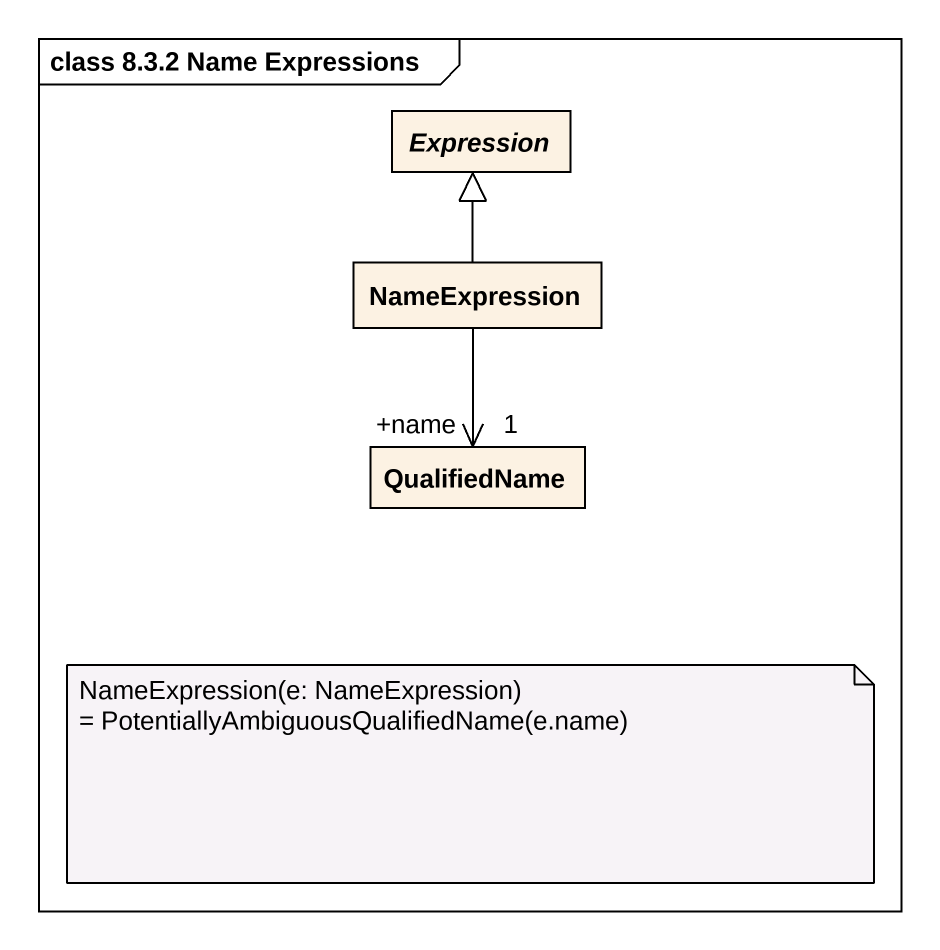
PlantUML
@startuml
mainframe class 8.3.2 Name Expressions
hide circle
hide empty members
abstract class Expression
class NameExpression
class QualifiedName
NameExpression -up-|> Expression
NameExpression --> "+name\n1" QualifiedName
note as N1
  NameExpression(e: NameExpression)
  ~= PotentiallyAmbiguousQualifiedName(e.name)
end note
@enduml
